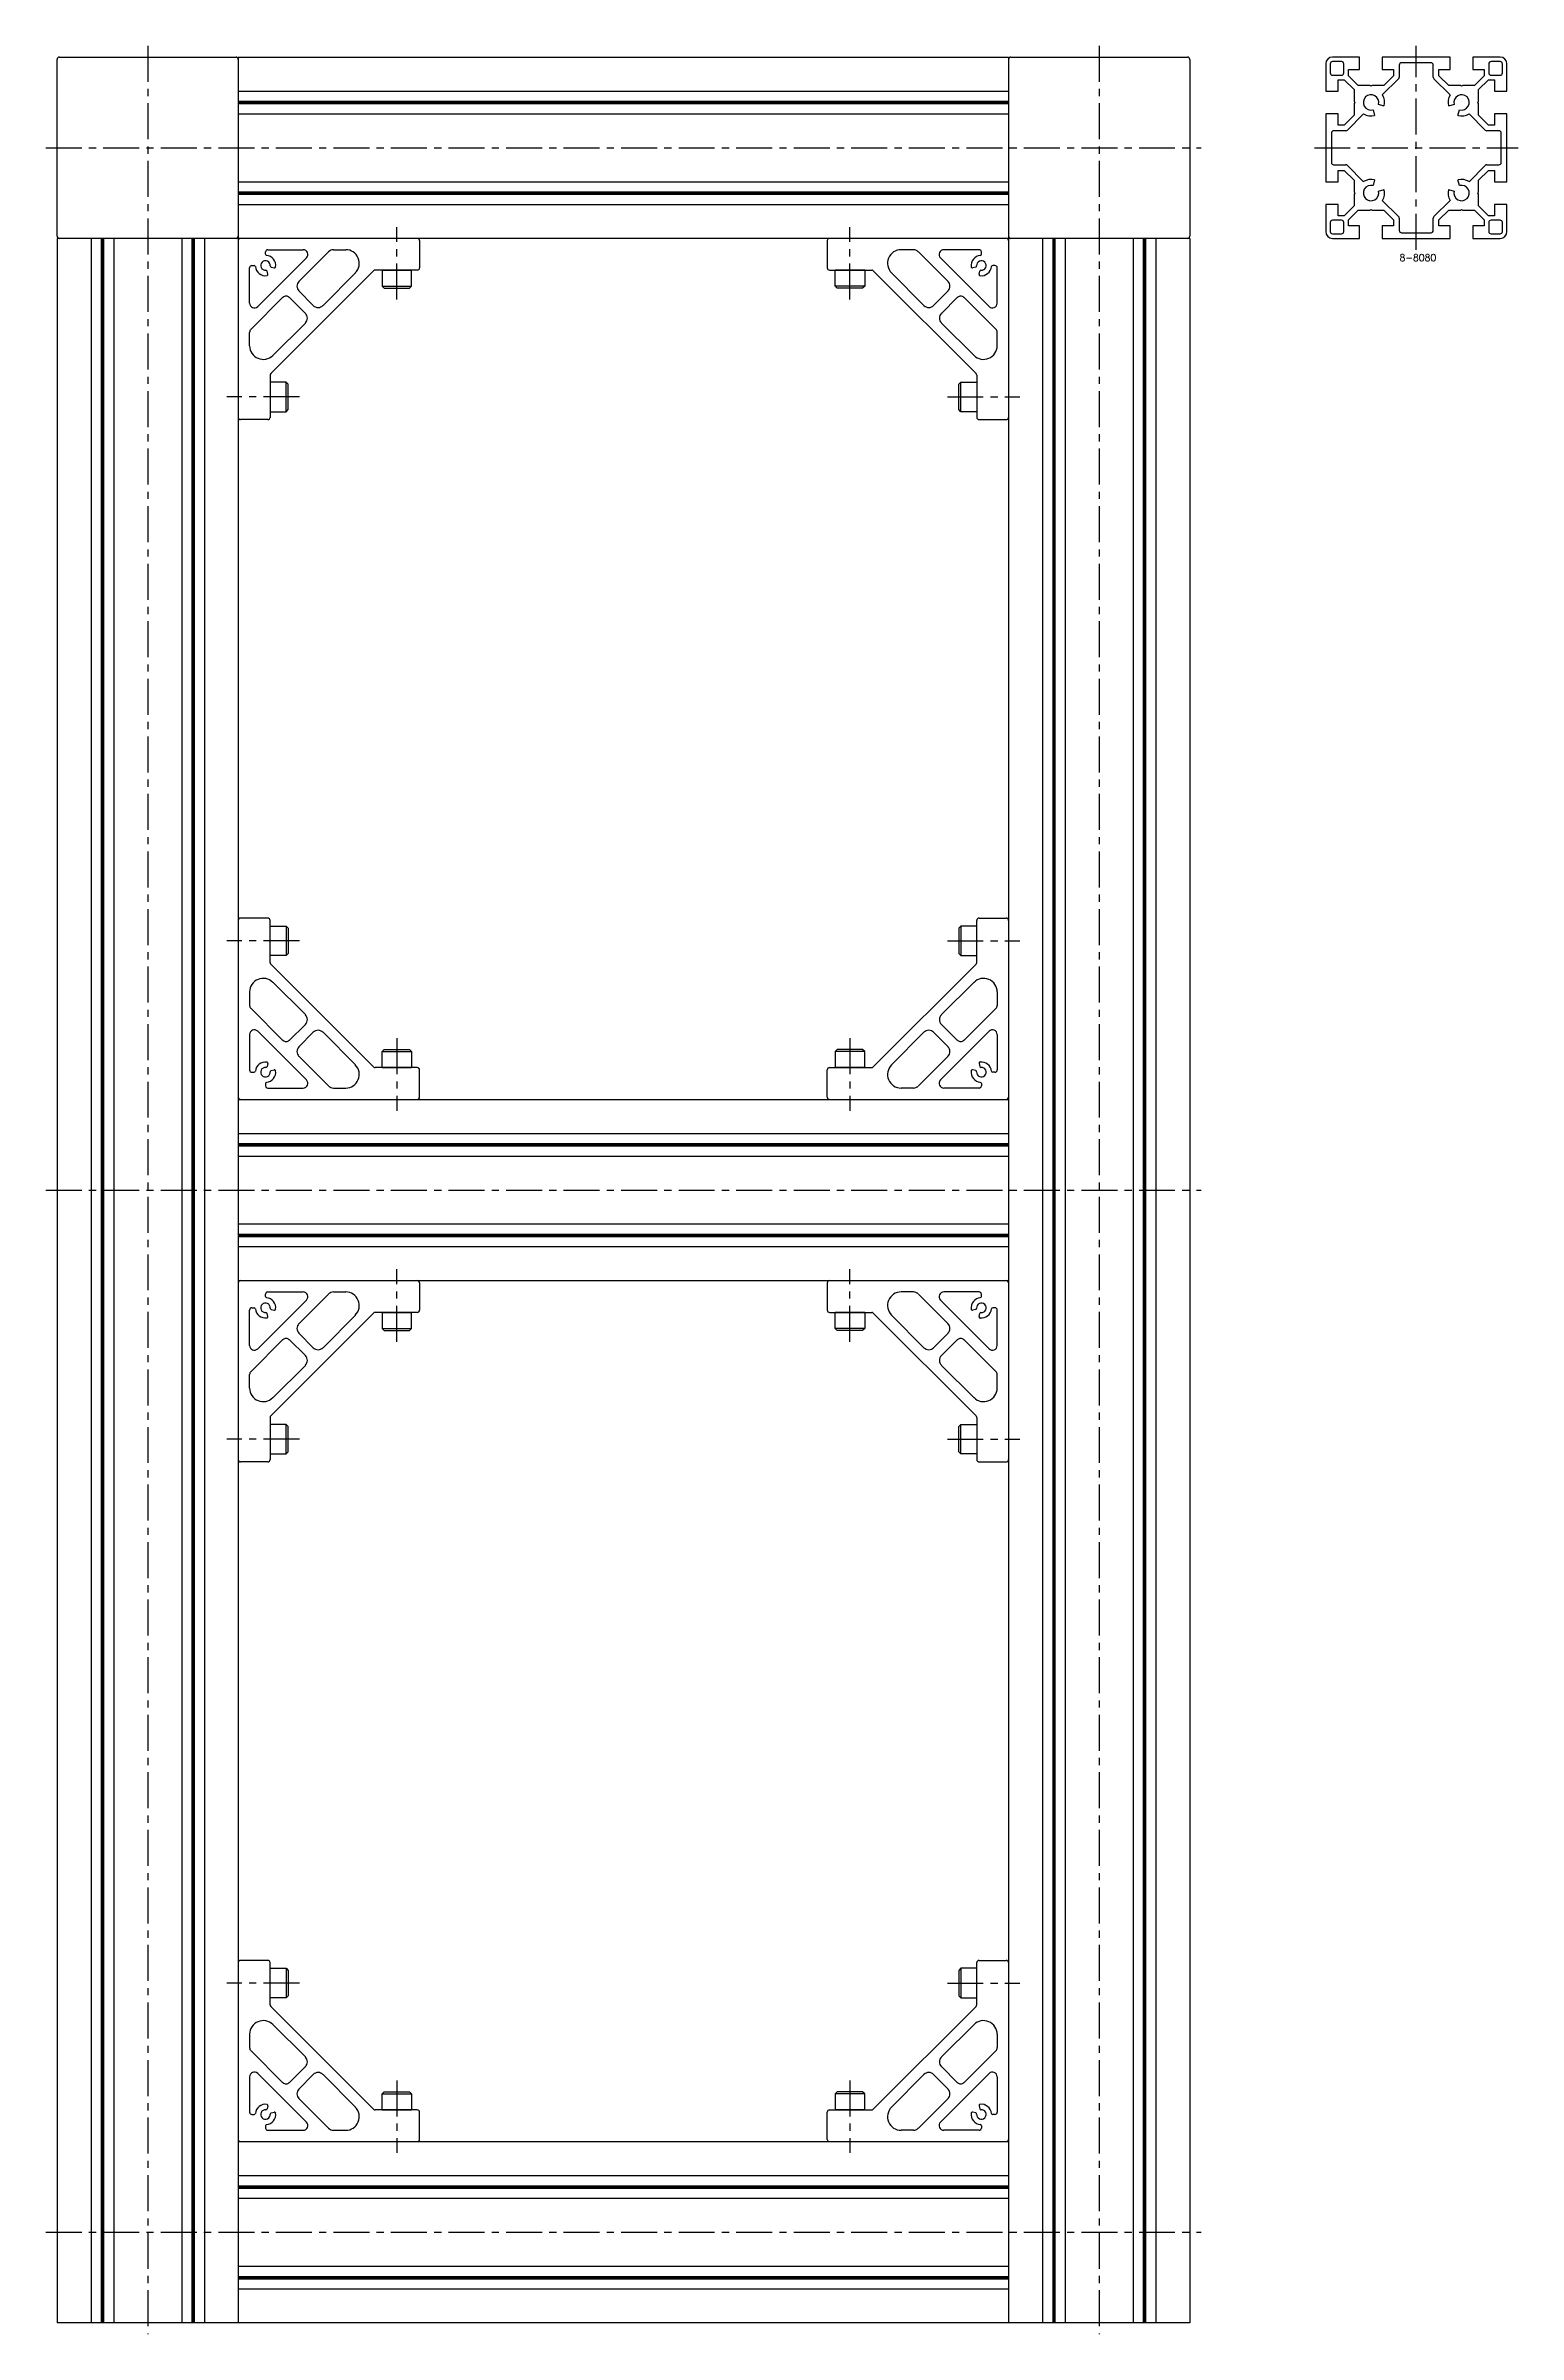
# Model space of a CAD drawing. Extents: x -5 to 1211, y -8 to 1575.
# Drawn here: x 561 to 1211, y 5 to 1015 of the extents above; entities that cross this region are included whole.
import ezdxf

# ---------------------------------------------------------------- set-up
doc = ezdxf.new("R2010")
doc.units = 0
doc.header["$LTSCALE"] = 0.5
doc.linetypes.add('CENTER', pattern=[50.8, 31.75, -6.35, 6.35, -6.35])
for name, color, linetype in [('MSM_CENTER', 1, 'CENTER'), ('MSM_CONTINUOUS', 7, 'CONTINUOUS'), ('MSM_PART_NUMBER', 7, 'CONTINUOUS')]:
    doc.layers.add(name, color=color, linetype=linetype)
doc.styles.get("Standard").update_dxf_attribs({"font": 'txt.shx', "height": 3, "bigfont": 'bigfont.shx'})

# ---------------------------------------------------------------- blocks, each defined once
blk = doc.blocks.new('*U10')
at = {"layer": 'MSM_PART_NUMBER'}
blk.add_text('8-8080', height=3, dxfattribs=at).set_placement((1158.6, 920))

msp = doc.modelspace()

# ---------------------------------------------------------------- linework, layer by layer
at = {"layer": 'MSM_CENTER'}
for p, q in [((606, 1015), (606, 5)), ((1026, 1015), (1026, 5)), ((1166, 925), (1166, 1015)), ((561, 970), (1071, 970)), ((1121, 970), (1211, 970)), ((716, 903), (716, 935)), ((916, 903), (916, 935)), ((673, 860), (641, 860)), ((959, 860), (991, 860)), ((673, 620), (641, 620)), ((959, 620), (991, 620)), ((716, 577), (716, 545)), ((916, 577), (916, 545)), ((561, 510), (1071, 510)), ((716, 443), (716, 475)), ((916, 443), (916, 475)), ((673, 400), (641, 400)), ((959, 400), (991, 400)), ((673, 160), (641, 160)), ((959, 160), (991, 160)), ((716, 117), (716, 85)), ((916, 117), (916, 85)), ((561, 50), (1071, 50))]:
    msp.add_line(p, q, dxfattribs=at)
at = {"layer": 'MSM_CONTINUOUS'}
for p, q in [((567, 1010), (645, 1010)), ((646, 1010), (646, 10)), ((646, 1010), (986, 1010)), ((986, 1010), (986, 10)), ((987, 1010), (1065, 1010)), ((1141, 1010), (1129, 1010)), ((1141, 1004.5), (1141, 1010)), ((1181, 1010), (1151, 1010)), ((1151, 1010), (1151, 1004.5)), ((1181, 1004.5), (1181, 1010)), ((1203, 1010), (1191, 1010)), ((1191, 1010), (1191, 1004.5)), ((566, 931), (566, 1009)), ((1066, 1009), (1066, 931)), ((1126, 1007), (1126, 995)), ((1128, 1007), (1128, 1003)), ((1133, 1008), (1129, 1008)), ((1129, 1002), (1133, 1002)), ((1131.5, 1000), (1134.2, 1000)), ((1131.5, 995), (1131.5, 1000)), ((1134, 1003), (1134, 1007)), ((1134.2, 1000), (1138.5, 995.7)), ((1136, 1001.8), (1136, 1004.5)), ((1136, 1004.5), (1141, 1004.5)), ((1140.3, 997.5), (1136, 1001.8)), ((1151, 1004.5), (1156, 1004.5)), ((1158.2, 1000.4), (1151, 993.3)), ((1156, 1001.8), (1151.7, 997.5)), ((1156, 1004.5), (1156, 1001.8)), ((1158.5, 1006.5), (1158.5, 1001.1)), ((1172.5, 1007.5), (1159.5, 1007.5)), ((1173.5, 1001.1), (1173.5, 1006.5)), ((1181, 993.3), (1173.8, 1000.4)), ((1176, 1001.8), (1176, 1004.5)), ((1176, 1004.5), (1181, 1004.5)), ((1180.3, 997.5), (1176, 1001.8)), ((1191, 1004.5), (1196, 1004.5)), ((1196, 1001.8), (1191.7, 997.5)), ((1193.5, 995.7), (1197.8, 1000)), ((1196, 1004.5), (1196, 1001.8)), ((1197.8, 1000), (1200.5, 1000)), ((1198, 1007), (1198, 1003)), ((1203, 1008), (1199, 1008)), ((1199, 1002), (1203, 1002)), ((1200.5, 1000), (1200.5, 995)), ((1204, 1003), (1204, 1007)), ((1206, 995), (1206, 1007)), ((646, 995), (986, 995)), ((646, 990.5), (986, 990.5)), ((646, 990), (986, 990)), ((1126, 995), (1131.5, 995)), ((1138.5, 995.7), (1138.5, 990.5)), ((1138.5, 990.5), (1138.8, 990)), ((1138.8, 990), (1138.5, 989.5)), ((1145.5, 997.5), (1140.3, 997.5)), ((1146, 997.2), (1145.5, 997.5)), ((1146.5, 997.5), (1146, 997.2)), ((1151.7, 997.5), (1146.5, 997.5)), ((1185.5, 997.5), (1180.3, 997.5)), ((1186, 997.2), (1185.5, 997.5)), ((1186.5, 997.5), (1186, 997.2)), ((1191.7, 997.5), (1186.5, 997.5)), ((1193.2, 990), (1193.5, 990.5)), ((1193.5, 989.5), (1193.2, 990)), ((1193.5, 990.5), (1193.5, 995.7)), ((1200.5, 995), (1206, 995)), ((646, 989.5), (986, 989.5)), ((646, 985), (986, 985)), ((1131.5, 985), (1126, 985)), ((1126, 985), (1126, 955)), ((1131.5, 980), (1131.5, 985)), ((1134.2, 980), (1131.5, 980)), ((1138.5, 984.3), (1134.2, 980)), ((1142.7, 985), (1135.6, 977.8)), ((1138.5, 989.5), (1138.5, 984.3)), ((1146.9, 986.7), (1147.6, 984.2)), ((1151.8, 988.4), (1149.3, 989.1)), ((1182.7, 989.1), (1180.2, 988.4)), ((1184.4, 984.2), (1185.1, 986.7)), ((1196.4, 977.8), (1189.3, 985)), ((1193.5, 984.3), (1193.5, 989.5)), ((1197.8, 980), (1193.5, 984.3)), ((1200.5, 980), (1197.8, 980)), ((1206, 985), (1200.5, 985)), ((1200.5, 985), (1200.5, 980)), ((1206, 955), (1206, 985)), ((1128.5, 976.5), (1128.5, 963.5)), ((1134.9, 977.5), (1129.5, 977.5)), ((1202.5, 977.5), (1197.1, 977.5)), ((1203.5, 963.5), (1203.5, 976.5)), ((1129.5, 962.5), (1134.9, 962.5)), ((1131.5, 955), (1131.5, 960)), ((1131.5, 960), (1134.2, 960)), ((1134.2, 960), (1138.5, 955.7)), ((1135.6, 962.2), (1142.7, 955)), ((1189.3, 955), (1196.4, 962.2)), ((1193.5, 955.7), (1197.8, 960)), ((1197.1, 962.5), (1202.5, 962.5)), ((1197.8, 960), (1200.5, 960)), ((1200.5, 960), (1200.5, 955)), ((646, 955), (986, 955)), ((646, 950.5), (986, 950.5)), ((646, 950), (986, 950)), ((646, 949.5), (986, 949.5)), ((1126, 955), (1131.5, 955)), ((1138.5, 955.7), (1138.5, 950.5)), ((1138.5, 950.5), (1138.8, 950)), ((1138.8, 950), (1138.5, 949.5)), ((1138.5, 949.5), (1138.5, 944.3)), ((1147.6, 955.8), (1146.9, 953.3)), ((1149.3, 950.9), (1151.8, 951.6)), ((1180.2, 951.6), (1182.7, 950.9)), ((1185.1, 953.3), (1184.4, 955.8)), ((1193.2, 950), (1193.5, 950.5)), ((1193.5, 949.5), (1193.2, 950)), ((1193.5, 950.5), (1193.5, 955.7)), ((1193.5, 944.3), (1193.5, 949.5)), ((1200.5, 955), (1206, 955)), ((646, 945), (986, 945)), ((1131.5, 945), (1126, 945)), ((1126, 945), (1126, 933)), ((1131.5, 940), (1131.5, 945)), ((1134.2, 940), (1131.5, 940)), ((1138.5, 944.3), (1134.2, 940)), ((1136, 938.2), (1140.3, 942.5)), ((1140.3, 942.5), (1145.5, 942.5)), ((1145.5, 942.5), (1146, 942.8)), ((1146, 942.8), (1146.5, 942.5)), ((1146.5, 942.5), (1151.7, 942.5)), ((1151, 946.7), (1158.2, 939.6)), ((1151.7, 942.5), (1156, 938.2)), ((1173.8, 939.6), (1181, 946.7)), ((1176, 938.2), (1180.3, 942.5)), ((1180.3, 942.5), (1185.5, 942.5)), ((1185.5, 942.5), (1186, 942.8)), ((1186, 942.8), (1186.5, 942.5)), ((1186.5, 942.5), (1191.7, 942.5)), ((1191.7, 942.5), (1196, 938.2)), ((1197.8, 940), (1193.5, 944.3)), ((1200.5, 940), (1197.8, 940)), ((1206, 945), (1200.5, 945)), ((1200.5, 945), (1200.5, 940)), ((1206, 933), (1206, 945)), ((1066, 930), (566, 930)), ((566, 930), (566, 10)), ((581, 930), (581, 10)), ((585.5, 930), (585.5, 10)), ((586, 930), (586, 10)), ((586.5, 930), (586.5, 10)), ((591, 930), (591, 10)), ((621, 930), (621, 10)), ((625.5, 930), (625.5, 10)), ((626, 930), (626, 10)), ((626.5, 930), (626.5, 10)), ((631, 930), (631, 10)), ((1001, 930), (1001, 10)), ((1005.5, 930), (1005.5, 10)), ((1006, 930), (1006, 10)), ((1006.5, 930), (1006.5, 10)), ((1011, 930), (1011, 10)), ((1041, 930), (1041, 10)), ((1045.5, 930), (1045.5, 10)), ((1046, 930), (1046, 10)), ((1046.5, 930), (1046.5, 10)), ((1051, 930), (1051, 10)), ((1066, 930), (1066, 10)), ((1128, 937), (1128, 933)), ((1133, 938), (1129, 938)), ((1129, 932), (1133, 932)), ((1129, 930), (1141, 930)), ((1134, 933), (1134, 937)), ((1136, 935.5), (1136, 938.2)), ((1141, 935.5), (1136, 935.5)), ((1141, 930), (1141, 935.5)), ((1156, 935.5), (1151, 935.5)), ((1151, 935.5), (1151, 930)), ((1151, 930), (1181, 930)), ((1156, 938.2), (1156, 935.5)), ((1158.5, 938.9), (1158.5, 933.5)), ((1159.5, 932.5), (1172.5, 932.5)), ((1173.5, 933.5), (1173.5, 938.9)), ((1176, 935.5), (1176, 938.2)), ((1181, 935.5), (1176, 935.5)), ((1181, 930), (1181, 935.5)), ((1196, 935.5), (1191, 935.5)), ((1191, 935.5), (1191, 930)), ((1191, 930), (1203, 930)), ((1196, 938.2), (1196, 935.5)), ((1198, 937), (1198, 933)), ((1203, 938), (1199, 938)), ((1199, 932), (1203, 932)), ((1204, 933), (1204, 937)), ((676.1, 921.4), (654.6, 899.9)), ((658, 923), (658, 924)), ((659, 925), (674.6, 925)), ((672.7, 911), (685.8, 924.1)), ((688, 925), (693.4, 925)), ((726, 929), (726, 917)), ((906, 929), (906, 917)), ((944, 925), (938.6, 925)), ((959.3, 911), (946.2, 924.1)), ((955.9, 921.4), (977.4, 899.9)), ((973, 925), (957.4, 925)), ((974, 923), (974, 924)), ((651, 901.4), (651, 917)), ((652, 918), (653, 918)), ((659, 914.2), (658.7, 915.5)), ((705.7, 915.7), (660.3, 870.3)), ((660.5, 917.3), (661.8, 917)), ((697.7, 914.8), (683.4, 900.4)), ((725, 916), (706.4, 916)), ((709.5, 916), (709.5, 908.9)), ((709.5, 916), (722.5, 916)), ((722.5, 908.9), (722.5, 916)), ((907, 916), (925.6, 916)), ((909.5, 908.9), (909.5, 916)), ((922.5, 916), (909.5, 916)), ((922.5, 916), (922.5, 908.9)), ((926.3, 915.7), (971.7, 870.3)), ((934.3, 914.8), (948.6, 900.4)), ((971.5, 917.3), (970.2, 917)), ((973, 914.2), (973.3, 915.5)), ((980, 918), (979, 918)), ((981, 901.4), (981, 917)), ((651.6, 889.9), (665.7, 904)), ((668.5, 904), (675.6, 896.9)), ((679.1, 900.4), (672.7, 906.8)), ((709.5, 908.9), (710.4, 908)), ((709.5, 908.9), (722.5, 908.9)), ((710.4, 908), (721.6, 908)), ((721.6, 908), (722.5, 908.9)), ((910.4, 908), (909.5, 908.9)), ((922.5, 908.9), (909.5, 908.9)), ((921.6, 908), (910.4, 908)), ((922.5, 908.9), (921.6, 908)), ((952.9, 900.4), (959.3, 906.8)), ((963.5, 904), (956.4, 896.9)), ((980.4, 889.9), (966.3, 904)), ((675.6, 892.6), (661.2, 878.3)), ((956.4, 892.6), (970.8, 878.3)), ((651, 882.6), (651, 888.5)), ((981, 882.6), (981, 888.5)), ((660, 869.6), (660, 851)), ((972, 869.6), (972, 851)), ((667.1, 866.5), (660, 866.5)), ((668, 865.6), (667.1, 866.5)), ((667.1, 853.5), (667.1, 866.5)), ((668, 854.4), (668, 865.6)), ((964, 865.6), (964.9, 866.5)), ((964, 854.4), (964, 865.6)), ((964.9, 866.5), (972, 866.5)), ((964.9, 853.5), (964.9, 866.5)), ((659, 850), (647, 850)), ((660, 853.5), (667.1, 853.5)), ((667.1, 853.5), (668, 854.4)), ((964.9, 853.5), (964, 854.4)), ((972, 853.5), (964.9, 853.5)), ((973, 850), (985, 850)), ((659, 630), (647, 630)), ((660, 610.4), (660, 629)), ((660, 626.5), (667.1, 626.5)), ((667.1, 626.5), (668, 625.6)), ((667.1, 626.5), (667.1, 613.5)), ((964.9, 626.5), (964, 625.6)), ((972, 626.5), (964.9, 626.5)), ((964.9, 626.5), (964.9, 613.5)), ((972, 610.4), (972, 629)), ((973, 630), (985, 630)), ((668, 625.6), (668, 614.4)), ((964, 625.6), (964, 614.4)), ((667.1, 613.5), (660, 613.5)), ((705.7, 564.3), (660.3, 609.7)), ((668, 614.4), (667.1, 613.5)), ((926.3, 564.3), (971.7, 609.7)), ((964, 614.4), (964.9, 613.5)), ((964.9, 613.5), (972, 613.5)), ((651, 597.4), (651, 591.5)), ((675.6, 587.4), (661.2, 601.7)), ((956.4, 587.4), (970.8, 601.7)), ((981, 597.4), (981, 591.5)), ((651.6, 590.1), (665.7, 576)), ((980.4, 590.1), (966.3, 576)), ((651, 578.6), (651, 563)), ((676.1, 558.6), (654.6, 580.1)), ((668.5, 576), (675.6, 583.1)), ((679.1, 579.6), (672.7, 573.2)), ((697.7, 565.2), (683.4, 579.6)), ((934.3, 565.2), (948.6, 579.6)), ((952.9, 579.6), (959.3, 573.2)), ((955.9, 558.6), (977.4, 580.1)), ((963.5, 576), (956.4, 583.1)), ((981, 578.6), (981, 563)), ((659, 565.8), (658.7, 564.5)), ((672.7, 569), (685.8, 555.9)), ((709.5, 571.1), (710.4, 572)), ((709.5, 564), (709.5, 571.1)), ((709.5, 571.1), (722.5, 571.1)), ((710.4, 572), (721.6, 572)), ((721.6, 572), (722.5, 571.1)), ((722.5, 571.1), (722.5, 564)), ((910.4, 572), (909.5, 571.1)), ((909.5, 571.1), (909.5, 564)), ((922.5, 571.1), (909.5, 571.1)), ((921.6, 572), (910.4, 572)), ((922.5, 571.1), (921.6, 572)), ((922.5, 564), (922.5, 571.1)), ((959.3, 569), (946.2, 555.9)), ((973, 565.8), (973.3, 564.5)), ((652, 562), (653, 562)), ((658, 557), (658, 556)), ((660.5, 562.7), (661.8, 563)), ((725, 564), (706.4, 564)), ((709.5, 564), (722.5, 564)), ((726, 551), (726, 563)), ((906, 551), (906, 563)), ((907, 564), (925.6, 564)), ((922.5, 564), (909.5, 564)), ((971.5, 562.7), (970.2, 563)), ((974, 557), (974, 556)), ((980, 562), (979, 562)), ((646, 550), (986, 550)), ((659, 555), (674.6, 555)), ((688, 555), (693.4, 555)), ((944, 555), (938.6, 555)), ((973, 555), (957.4, 555)), ((646, 535), (986, 535)), ((646, 530.5), (986, 530.5)), ((646, 530), (986, 530)), ((646, 529.5), (986, 529.5)), ((646, 525), (986, 525)), ((646, 495), (986, 495)), ((646, 490.5), (986, 490.5)), ((646, 490), (986, 490)), ((646, 489.5), (986, 489.5)), ((646, 485), (986, 485)), ((646, 470), (986, 470)), ((659, 465), (674.6, 465)), ((688, 465), (693.4, 465)), ((726, 469), (726, 457)), ((906, 469), (906, 457)), ((944, 465), (938.6, 465)), ((973, 465), (957.4, 465)), ((651, 441.4), (651, 457)), ((652, 458), (653, 458)), ((676.1, 461.4), (654.6, 439.9)), ((658, 463), (658, 464)), ((659, 454.2), (658.7, 455.5)), ((705.7, 455.7), (660.3, 410.3)), ((660.5, 457.3), (661.8, 457)), ((672.7, 451), (685.8, 464.1)), ((697.7, 454.8), (683.4, 440.4)), ((725, 456), (706.4, 456)), ((709.5, 456), (709.5, 448.9)), ((709.5, 456), (722.5, 456)), ((722.5, 448.9), (722.5, 456)), ((907, 456), (925.6, 456)), ((909.5, 448.9), (909.5, 456)), ((922.5, 456), (909.5, 456)), ((922.5, 456), (922.5, 448.9)), ((926.3, 455.7), (971.7, 410.3)), ((934.3, 454.8), (948.6, 440.4)), ((959.3, 451), (946.2, 464.1)), ((955.9, 461.4), (977.4, 439.9)), ((971.5, 457.3), (970.2, 457)), ((973, 454.2), (973.3, 455.5)), ((974, 463), (974, 464)), ((980, 458), (979, 458)), ((981, 441.4), (981, 457)), ((679.1, 440.4), (672.7, 446.8)), ((709.5, 448.9), (710.4, 448)), ((709.5, 448.9), (722.5, 448.9)), ((710.4, 448), (721.6, 448)), ((721.6, 448), (722.5, 448.9)), ((910.4, 448), (909.5, 448.9)), ((922.5, 448.9), (909.5, 448.9)), ((921.6, 448), (910.4, 448)), ((922.5, 448.9), (921.6, 448)), ((952.9, 440.4), (959.3, 446.8)), ((651.6, 429.9), (665.7, 444)), ((668.5, 444), (675.6, 436.9)), ((963.5, 444), (956.4, 436.9)), ((980.4, 429.9), (966.3, 444)), ((651, 422.6), (651, 428.5)), ((675.6, 432.6), (661.2, 418.3)), ((956.4, 432.6), (970.8, 418.3)), ((981, 422.6), (981, 428.5)), ((660, 409.6), (660, 391)), ((667.1, 406.5), (660, 406.5)), ((668, 405.6), (667.1, 406.5)), ((667.1, 393.5), (667.1, 406.5)), ((668, 394.4), (668, 405.6)), ((964, 405.6), (964.9, 406.5)), ((964, 394.4), (964, 405.6)), ((964.9, 406.5), (972, 406.5)), ((964.9, 393.5), (964.9, 406.5)), ((972, 409.6), (972, 391)), ((667.1, 393.5), (668, 394.4)), ((964.9, 393.5), (964, 394.4)), ((659, 390), (647, 390)), ((660, 393.5), (667.1, 393.5)), ((972, 393.5), (964.9, 393.5)), ((973, 390), (985, 390)), ((659, 170), (647, 170)), ((660, 150.4), (660, 169)), ((660, 166.5), (667.1, 166.5)), ((667.1, 166.5), (668, 165.6)), ((667.1, 166.5), (667.1, 153.5)), ((668, 165.6), (668, 154.4)), ((964.9, 166.5), (964, 165.6)), ((964, 165.6), (964, 154.4)), ((972, 166.5), (964.9, 166.5)), ((964.9, 166.5), (964.9, 153.5)), ((972, 150.4), (972, 169)), ((973, 170), (985, 170)), ((667.1, 153.5), (660, 153.5)), ((668, 154.4), (667.1, 153.5)), ((964, 154.4), (964.9, 153.5)), ((964.9, 153.5), (972, 153.5)), ((705.7, 104.3), (660.3, 149.7)), ((675.6, 127.4), (661.2, 141.7)), ((926.3, 104.3), (971.7, 149.7)), ((956.4, 127.4), (970.8, 141.7)), ((651, 137.4), (651, 131.5)), ((981, 137.4), (981, 131.5)), ((651.6, 130.1), (665.7, 116)), ((668.5, 116), (675.6, 123.1)), ((963.5, 116), (956.4, 123.1)), ((980.4, 130.1), (966.3, 116)), ((651, 118.6), (651, 103)), ((676.1, 98.6), (654.6, 120.1)), ((679.1, 119.6), (672.7, 113.2)), ((697.7, 105.2), (683.4, 119.6)), ((709.5, 111.1), (710.4, 112)), ((709.5, 104), (709.5, 111.1)), ((709.5, 111.1), (722.5, 111.1)), ((710.4, 112), (721.6, 112)), ((721.6, 112), (722.5, 111.1)), ((722.5, 111.1), (722.5, 104)), ((910.4, 112), (909.5, 111.1)), ((909.5, 111.1), (909.5, 104)), ((922.5, 111.1), (909.5, 111.1)), ((921.6, 112), (910.4, 112)), ((922.5, 111.1), (921.6, 112)), ((922.5, 104), (922.5, 111.1)), ((934.3, 105.2), (948.6, 119.6)), ((952.9, 119.6), (959.3, 113.2)), ((955.9, 98.6), (977.4, 120.1)), ((981, 118.6), (981, 103)), ((652, 102), (653, 102)), ((659, 105.8), (658.7, 104.5)), ((660.5, 102.7), (661.8, 103)), ((672.7, 109), (685.8, 95.9)), ((725, 104), (706.4, 104)), ((709.5, 104), (722.5, 104)), ((726, 91), (726, 103)), ((906, 91), (906, 103)), ((907, 104), (925.6, 104)), ((922.5, 104), (909.5, 104)), ((959.3, 109), (946.2, 95.9)), ((971.5, 102.7), (970.2, 103)), ((973, 105.8), (973.3, 104.5)), ((980, 102), (979, 102)), ((658, 97), (658, 96)), ((659, 95), (674.6, 95)), ((688, 95), (693.4, 95)), ((944, 95), (938.6, 95)), ((973, 95), (957.4, 95)), ((974, 97), (974, 96)), ((646, 90), (986, 90)), ((646, 75), (986, 75)), ((646, 70.5), (986, 70.5)), ((646, 70), (986, 70)), ((646, 69.5), (986, 69.5)), ((646, 65), (986, 65)), ((646, 35), (986, 35)), ((646, 30.5), (986, 30.5)), ((646, 30), (986, 30)), ((646, 29.5), (986, 29.5)), ((646, 25), (986, 25)), ((1066, 10), (566, 10))]:
    msp.add_line(p, q, dxfattribs=at)
for centre, radius, start, end in [((987, 1009), 1, 90, 180), ((1203, 1007), 3, 0, 90), ((567, 1009), 1, 90, 180), ((645, 1009), 1, 0, 90), ((1065, 1009), 1, 0, 90), ((1129, 1007), 3, 90, 180), ((1129, 1007), 1, 90, 180), ((1129, 1003), 1, 180, 270), ((1133, 1007), 1, 0, 90), ((1133, 1003), 1, 270, 0), ((1157.5, 1001.1), 1, 315, 0), ((1159.5, 1006.5), 1, 90, 180), ((1172.5, 1006.5), 1, 0, 90), ((1174.5, 1001.1), 1, 180, 225), ((1199, 1007), 1, 90, 180), ((1199, 1003), 1, 180, 270), ((1203, 1007), 1, 0, 90), ((1203, 1003), 1, 270, 0), ((1146, 990), 3.4, 345, 285), ((1146, 990), 6, 345, 32.9753), ((1186, 990), 6, 147.0247, 195), ((1186, 990), 3.4, 255, 195), ((1146, 990), 6, 237.0247, 285), ((1186, 990), 6, 255, 302.9753), ((1129.5, 976.5), 1, 90, 180), ((1134.9, 978.5), 1, 270, 315), ((1197.1, 978.5), 1, 225, 270), ((1202.5, 976.5), 1, 0, 90), ((1129.5, 963.5), 1, 180, 270), ((1134.9, 961.5), 1, 45, 90), ((1197.1, 961.5), 1, 90, 135), ((1202.5, 963.5), 1, 270, 0), ((1146, 950), 3.4, 75, 15), ((1146, 950), 6, 75, 122.9753), ((1146, 950), 6, 327.0247, 15), ((1186, 950), 6, 165, 212.9753), ((1186, 950), 3.4, 165, 105), ((1186, 950), 6, 57.0247, 105), ((1157.5, 938.9), 1, 0, 45), ((1174.5, 938.9), 1, 135, 180), ((567, 931), 1, 180, 270), ((645, 931), 1, 270, 0), ((647, 929), 1, 90, 180), ((725, 929), 1, 0, 90), ((907, 929), 1, 90, 180), ((985, 929), 1, 0, 90), ((987, 931), 1, 180, 270), ((1065, 931), 1, 270, 0), ((1129, 933), 3, 180, 270), ((1129, 937), 1, 90, 180), ((1129, 933), 1, 180, 270), ((1133, 937), 1, 0, 90), ((1133, 933), 1, 270, 0), ((1159.5, 933.5), 1, 180, 270), ((1172.5, 933.5), 1, 270, 0), ((1199, 937), 1, 90, 180), ((1199, 933), 1, 180, 270), ((1203, 937), 1, 0, 90), ((1203, 933), 3, 270, 0), ((1203, 933), 1, 270, 0), ((658, 918), 2.1, 356.0866, 273.9121), ((659, 924), 1, 90, 180), ((658.5, 923), 0.5, 180.0013, 264.2604), ((658, 918), 4.5, 352.1801, 84.2609), ((674.6, 922.9), 2.1, 315, 90), ((688, 922), 3, 89.9998, 134.9998), ((693.4, 919), 6, 315, 89.9999), ((938.6, 919), 6, 90.0001, 225), ((944, 922), 3, 45.0002, 90.0002), ((957.4, 922.9), 2.1, 90, 225), ((974, 918), 4.5, 95.7391, 187.8199), ((974, 918), 2.1, 266.0879, 183.9134), ((973, 924), 1, 0, 90), ((973.5, 923), 0.5, 275.7396, 359.9987), ((652, 917), 1, 90, 180), ((653, 917.5), 0.5, 5.7365, 90.0016), ((658, 918), 4.5, 185.7397, 277.8193), ((658.2, 915.4), 0.5, 14.9999, 93.9121), ((658.5, 914), 0.5, 277.8211, 14.9986), ((660.6, 917.8), 0.5, 176.0866, 255.0001), ((662, 917.5), 0.5, 255.0003, 352.1775), ((674.9, 908.9), 3, 134.9999, 224.9999), ((706.4, 915), 1, 89.9992, 134.9995), ((725, 917), 1, 270, 0), ((907, 917), 1, 180, 270), ((925.6, 915), 1, 45.0005, 90.0008), ((957.1, 908.9), 3, 315.0001, 45.0001), ((970, 917.5), 0.5, 187.8225, 284.9997), ((971.4, 917.8), 0.5, 284.9999, 3.9134), ((973.5, 914), 0.5, 165.0014, 262.1789), ((973.8, 915.4), 0.5, 86.0879, 165.0001), ((974, 918), 4.5, 262.1807, 354.2603), ((979, 917.5), 0.5, 89.9984, 174.2635), ((980, 917), 1, 0, 90), ((653.1, 901.4), 2.1, 180, 315), ((667.1, 902.5), 2, 44.9988, 135.0008), ((681.2, 902.5), 3, 225.0007, 314.9995), ((950.8, 902.5), 3, 225.0005, 314.9993), ((964.9, 902.5), 2, 44.9992, 135.0012), ((978.9, 901.4), 2.1, 225, 0), ((653, 888.5), 2, 134.9992, 179.9989), ((673.5, 894.8), 3, 314.9998, 44.9999), ((958.5, 894.8), 3, 135.0001, 225.0002), ((979, 888.5), 2, 0.0011, 45.0008), ((657, 882.6), 6, 180, 315), ((975, 882.6), 6, 225, 360), ((661, 869.6), 1, 135.0011, 180.0014), ((971, 869.6), 1, 359.9986, 44.9989), ((647, 851), 1, 180, 270), ((659, 851), 1, 270, 0.0021), ((973, 851), 1, 179.9979, 270), ((985, 851), 1, 270, 0), ((647, 629), 1, 90, 180), ((659, 629), 1, 359.9979, 90), ((973, 629), 1, 90, 180.0021), ((985, 629), 1, 0, 90), ((661, 610.4), 1, 179.9986, 224.9989), ((971, 610.4), 1, 315.0011, 0.0014), ((657, 597.4), 6, 45, 180), ((975, 597.4), 6, 0, 135), ((653, 591.5), 2, 180.0011, 225.0008), ((673.5, 585.2), 3, 315.0001, 45.0002), ((958.5, 585.2), 3, 134.9998, 224.9999), ((979, 591.5), 2, 314.9992, 359.9989), ((653.1, 578.6), 2.1, 45, 180), ((667.1, 577.5), 2, 224.9992, 315.0012), ((681.2, 577.5), 3, 45.0005, 134.9993), ((950.8, 577.5), 3, 45.0007, 134.9995), ((964.9, 577.5), 2, 224.9988, 315.0008), ((978.9, 578.6), 2.1, 0, 135), ((658, 562), 4.5, 82.1807, 174.2603), ((658.5, 566), 0.5, 345.0014, 82.1789), ((674.9, 571.1), 3, 135.0001, 225.0001), ((957.1, 571.1), 3, 314.9999, 44.9999), ((973.5, 566), 0.5, 97.8211, 194.9986), ((974, 562), 4.5, 5.7397, 97.8193), ((652, 563), 1, 180, 270), ((653, 562.5), 0.5, 269.9984, 354.2635), ((658, 562), 2.1, 86.0879, 3.9134), ((658.5, 557), 0.5, 95.7396, 179.9987), ((659, 556), 1, 180, 270), ((658.2, 564.6), 0.5, 266.0879, 345.0001), ((658, 562), 4.5, 275.7391, 7.8199), ((660.6, 562.2), 0.5, 104.9999, 183.9134), ((662, 562.5), 0.5, 7.8225, 104.9997), ((674.6, 557.1), 2.1, 270, 45), ((688, 558), 3, 225.0002, 270.0002), ((693.4, 561), 6, 270.0001, 45), ((706.4, 565), 1, 225.0005, 270.0008), ((725, 563), 1, 0, 90), ((907, 563), 1, 90, 180), ((925.6, 565), 1, 269.9992, 314.9995), ((938.6, 561), 6, 135, 269.9999), ((944, 558), 3, 269.9998, 314.9998), ((957.4, 557.1), 2.1, 135, 270), ((970, 562.5), 0.5, 75.0003, 172.1775), ((974, 562), 4.5, 172.1801, 264.2609), ((971.4, 562.2), 0.5, 356.0866, 75.0001), ((974, 562), 2.1, 176.0866, 93.9121), ((973, 556), 1, 270, 0), ((973.8, 564.6), 0.5, 194.9999, 273.9121), ((973.5, 557), 0.5, 0.0013, 84.2604), ((979, 562.5), 0.5, 185.7365, 270.0016), ((980, 563), 1, 270, 0), ((647, 551), 1, 180, 270), ((725, 551), 1, 270, 0), ((907, 551), 1, 180, 270), ((985, 551), 1, 270, 0), ((647, 469), 1, 90, 180), ((659, 464), 1, 90, 180), ((674.6, 462.9), 2.1, 315, 90), ((688, 462), 3, 89.9998, 134.9998), ((693.4, 459), 6, 315, 89.9999), ((725, 469), 1, 0, 90), ((907, 469), 1, 90, 180), ((938.6, 459), 6, 90.0001, 225), ((944, 462), 3, 45.0002, 90.0002), ((957.4, 462.9), 2.1, 90, 225), ((973, 464), 1, 0, 90), ((985, 469), 1, 0, 90), ((652, 457), 1, 90, 180), ((653, 457.5), 0.5, 5.7365, 90.0016), ((658, 458), 4.5, 185.7397, 277.8193), ((658, 458), 2.1, 356.0866, 273.9121), ((658.5, 463), 0.5, 180.0013, 264.2604), ((658.2, 455.4), 0.5, 14.9999, 93.9121), ((658, 458), 4.5, 352.1801, 84.2609), ((660.6, 457.8), 0.5, 176.0866, 255.0001), ((662, 457.5), 0.5, 255.0003, 352.1775), ((706.4, 455), 1, 89.9992, 134.9995), ((725, 457), 1, 270, 0), ((907, 457), 1, 180, 270), ((925.6, 455), 1, 45.0005, 90.0008), ((974, 458), 4.5, 95.7391, 187.8199), ((970, 457.5), 0.5, 187.8225, 284.9997), ((971.4, 457.8), 0.5, 284.9999, 3.9134), ((974, 458), 2.1, 266.0879, 183.9134), ((973.8, 455.4), 0.5, 86.0879, 165.0001), ((974, 458), 4.5, 262.1807, 354.2603), ((973.5, 463), 0.5, 275.7396, 359.9987), ((979, 457.5), 0.5, 89.9984, 174.2635), ((980, 457), 1, 0, 90), ((658.5, 454), 0.5, 277.8211, 14.9986), ((667.1, 442.5), 2, 44.9988, 135.0008), ((674.9, 448.9), 3, 134.9999, 224.9999), ((957.1, 448.9), 3, 315.0001, 45.0001), ((964.9, 442.5), 2, 44.9992, 135.0012), ((973.5, 454), 0.5, 165.0014, 262.1789), ((653.1, 441.4), 2.1, 180, 315), ((673.5, 434.8), 3, 314.9998, 44.9999), ((681.2, 442.5), 3, 225.0007, 314.9995), ((950.8, 442.5), 3, 225.0005, 314.9993), ((958.5, 434.8), 3, 135.0001, 225.0002), ((978.9, 441.4), 2.1, 225, 0), ((653, 428.5), 2, 134.9992, 179.9989), ((979, 428.5), 2, 0.0011, 45.0008), ((657, 422.6), 6, 180, 315), ((975, 422.6), 6, 225, 360), ((661, 409.6), 1, 135.0011, 180.0014), ((971, 409.6), 1, 359.9986, 44.9989), ((647, 391), 1, 180, 270), ((659, 391), 1, 270, 0.0021), ((973, 391), 1, 179.9979, 270), ((985, 391), 1, 270, 0), ((647, 169), 1, 90, 180), ((659, 169), 1, 359.9979, 90), ((973, 169), 1, 90, 180.0021), ((985, 169), 1, 0, 90), ((657, 137.4), 6, 45, 180), ((661, 150.4), 1, 179.9986, 224.9989), ((975, 137.4), 6, 0, 135), ((971, 150.4), 1, 315.0011, 0.0014), ((653, 131.5), 2, 180.0011, 225.0008), ((979, 131.5), 2, 314.9992, 359.9989), ((673.5, 125.2), 3, 315.0001, 45.0002), ((958.5, 125.2), 3, 134.9998, 224.9999), ((653.1, 118.6), 2.1, 45, 180), ((667.1, 117.5), 2, 224.9992, 315.0012), ((674.9, 111.1), 3, 135.0001, 225.0001), ((681.2, 117.5), 3, 45.0005, 134.9993), ((950.8, 117.5), 3, 45.0007, 134.9995), ((957.1, 111.1), 3, 314.9999, 44.9999), ((964.9, 117.5), 2, 224.9988, 315.0008), ((978.9, 118.6), 2.1, 0, 135), ((652, 103), 1, 180, 270), ((653, 102.5), 0.5, 269.9984, 354.2635), ((658, 102), 4.5, 82.1807, 174.2603), ((658, 102), 2.1, 86.0879, 3.9134), ((658.2, 104.6), 0.5, 266.0879, 345.0001), ((658, 102), 4.5, 275.7391, 7.8199), ((658.5, 106), 0.5, 345.0014, 82.1789), ((660.6, 102.2), 0.5, 104.9999, 183.9134), ((662, 102.5), 0.5, 7.8225, 104.9997), ((693.4, 101), 6, 270.0001, 45), ((706.4, 105), 1, 225.0005, 270.0008), ((725, 103), 1, 0, 90), ((907, 103), 1, 90, 180), ((925.6, 105), 1, 269.9992, 314.9995), ((938.6, 101), 6, 135, 269.9999), ((970, 102.5), 0.5, 75.0003, 172.1775), ((974, 102), 4.5, 172.1801, 264.2609), ((971.4, 102.2), 0.5, 356.0866, 75.0001), ((974, 102), 2.1, 176.0866, 93.9121), ((973.5, 106), 0.5, 97.8211, 194.9986), ((973.8, 104.6), 0.5, 194.9999, 273.9121), ((974, 102), 4.5, 5.7397, 97.8193), ((979, 102.5), 0.5, 185.7365, 270.0016), ((980, 103), 1, 270, 0), ((647, 91), 1, 180, 270), ((658.5, 97), 0.5, 95.7396, 179.9987), ((659, 96), 1, 180, 270), ((674.6, 97.1), 2.1, 270, 45), ((688, 98), 3, 225.0002, 270.0002), ((725, 91), 1, 270, 0), ((907, 91), 1, 180, 270), ((944, 98), 3, 269.9998, 314.9998), ((957.4, 97.1), 2.1, 135, 270), ((973, 96), 1, 270, 0), ((973.5, 97), 0.5, 0.0013, 84.2604), ((985, 91), 1, 270, 0)]:
    msp.add_arc(centre, radius, start, end, dxfattribs=at)

# ---------------------------------------------------------------- block references
msp.add_blockref('*U10', (0, 0), dxfattribs=at)

doc.saveas('drawing.dxf')
